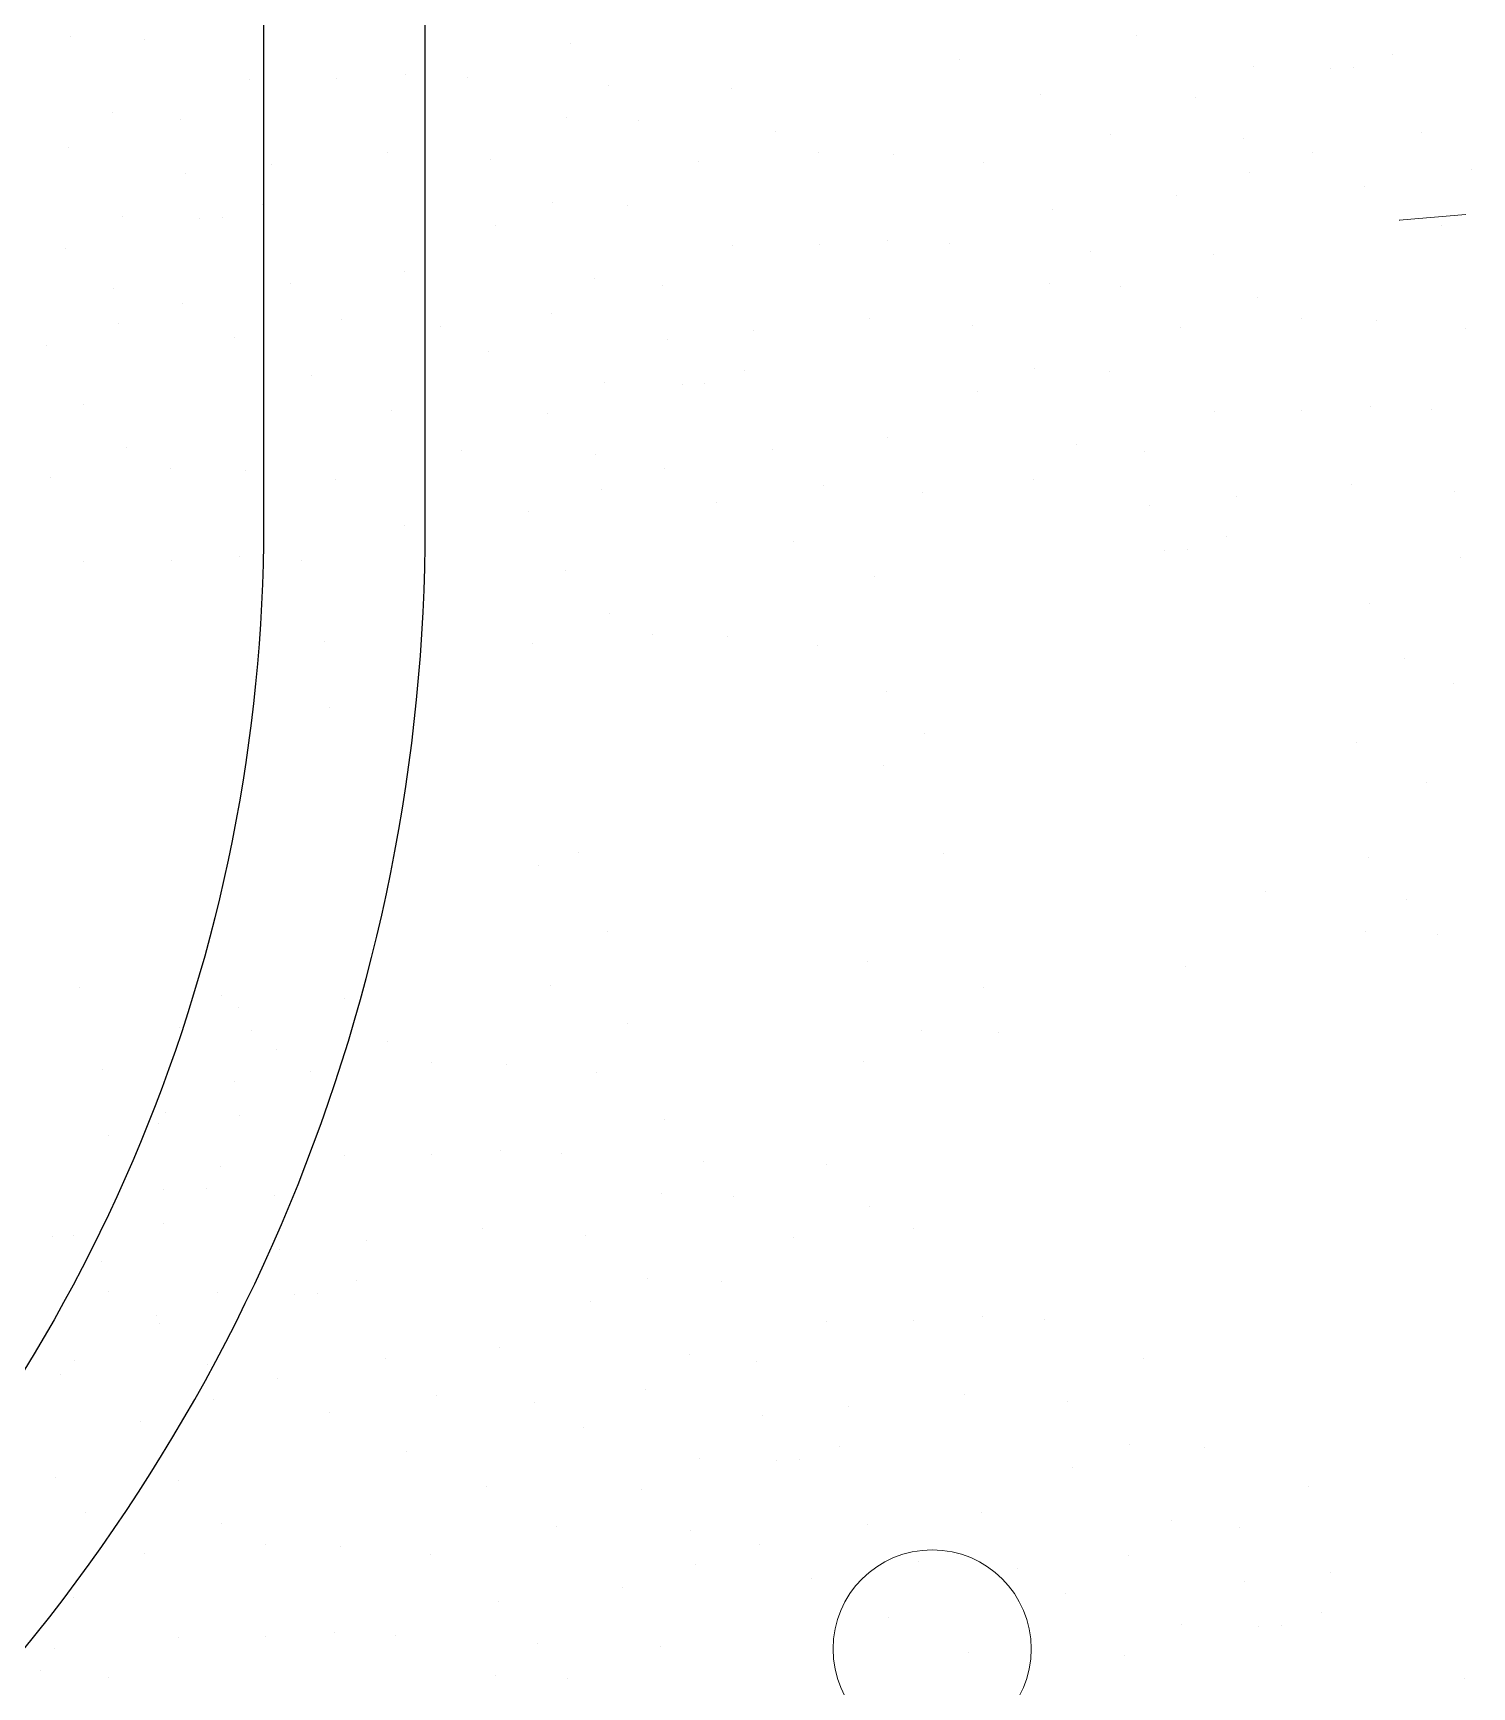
# Model space of a CAD drawing. Header units: metres. Extents: x 42 to 199, y -121 to 268.
# Drawn here: x 89.314 to 90.204, y -52.176 to -51.153 of the extents above; entities that cross this region are included whole.
import ezdxf

# ---------------------------------------------------------------- set-up
doc = ezdxf.new("R2010")
doc.units = ezdxf.units.M
doc.header["$LTSCALE"] = 0.3
doc.layers.get('0').update_dxf_attribs({"color": 8})
doc.layers.add('A-ELEVATION 3', color=8, linetype='Continuous')
doc.layers.add('A-LANDSCAPE', color=8, linetype='Continuous', lineweight=5)
doc.layers.add('DA HOUSE ARCH LAYOUT', color=8, linetype='Continuous', lineweight=9)

# ---------------------------------------------------------------- blocks, each defined once
blk = doc.blocks.new('02PTRX29')
at = {"color": 8, "linetype": 'Continuous', "transparency": 33554572}
for p, q in [((0.13701, -0.3713), (0.15579, -0.37294)), ((0.15579, -0.37294), (0.1556, -0.37294))]:
    blk.add_line(p, q, dxfattribs=at)
blk = doc.blocks.new('MUSTER_0')
at = {"color": 8, "linetype": 'Continuous', "transparency": 33554585}
for p, q in [((3.7638, -1.6818), (3.7638, -1.6818)), ((3.7078, -1.8393), (3.7078, -1.8393)), ((3.7478, -1.8353), (3.7478, -1.8353)), ((3.7723, -1.8678), (3.7723, -1.8678)), ((3.6353, -1.8868), (3.6353, -1.8868)), ((3.7803, -1.8888), (3.7803, -1.8888)), ((3.7433, -1.9168), (3.7433, -1.9168)), ((3.6948, -1.9388), (3.6948, -1.9388)), ((3.8033, -1.9608), (3.8033, -1.9608)), ((3.6318, -1.9968), (3.6318, -1.9968)), ((3.7103, -2.0038), (3.7103, -2.0038)), ((3.8508, -2.0043), (3.8508, -2.0043)), ((3.7563, -2.0328), (3.7563, -2.0328)), ((3.6528, -2.0668), (3.6528, -2.0668)), ((3.5693, -2.0808), (3.5693, -2.0808)), ((3.8118, -2.0783), (3.8118, -2.0783)), ((3.6923, -2.1123), (3.6923, -2.1123)), ((3.6328, -2.1383), (3.6328, -2.1383)), ((3.8043, -2.1313), (3.8043, -2.1313)), ((3.8973, -2.1493), (3.8973, -2.1493)), ((3.5648, -2.1858), (3.5648, -2.1858)), ((3.7638, -2.1818), (3.7638, -2.1818)), ((3.6598, -2.2358), (3.6598, -2.2358)), ((3.8288, -2.2253), (3.8288, -2.2253)), ((3.8903, -2.2353), (3.8903, -2.2353)), ((3.5813, -2.2438), (3.5813, -2.2438)), ((3.8113, -2.2838), (3.8113, -2.2838)), ((3.6068, -2.3063), (3.6068, -2.3063)), ((3.8793, -2.3188), (3.8793, -2.3188)), ((3.7478, -2.3353), (3.7478, -2.3353)), ((3.5218, -2.3358), (3.5218, -2.3358)), ((3.7078, -2.3393), (3.7078, -2.3393)), ((3.7723, -2.3678), (3.7723, -2.3678)), ((3.5158, -2.3833), (3.5158, -2.3833)), ((3.8643, -2.3778), (3.8643, -2.3778)), ((3.6353, -2.3868), (3.6353, -2.3868)), ((3.7803, -2.3888), (3.7803, -2.3888)), ((3.7433, -2.4168), (3.7433, -2.4168)), ((3.9033, -2.4303), (3.9033, -2.4303)), ((3.4903, -2.4373), (3.4903, -2.4373)), ((3.5683, -2.4448), (3.5683, -2.4448)), ((3.6948, -2.4388), (3.6948, -2.4388)), ((3.8728, -2.4468), (3.8728, -2.4468)), ((3.9903, -2.4373), (3.9903, -2.4373)), ((3.8033, -2.4608), (3.8033, -2.4608)), ((3.6318, -2.4968), (3.6318, -2.4968)), ((3.9473, -2.4908), (3.9473, -2.4908)), ((3.5493, -2.5133), (3.5493, -2.5133)), ((3.7103, -2.5038), (3.7103, -2.5038)), ((3.8508, -2.5043), (3.8508, -2.5043)), ((4.0493, -2.5133), (4.0493, -2.5133)), ((4.5493, -2.5133), (4.5493, -2.5133)), ((3.7563, -2.5328), (3.7563, -2.5328)), ((3.5268, -2.5523), (3.5268, -2.5523)), ((4.0268, -2.5523), (4.0268, -2.5523)), ((4.5268, -2.5523), (4.5268, -2.5523)), ((3.6528, -2.5668), (3.6528, -2.5668)), ((3.8118, -2.5783), (3.8118, -2.5783)), ((3.9118, -2.5718), (3.9118, -2.5718)), ((4.3118, -2.5783), (4.3118, -2.5783)), ((4.4118, -2.5718), (4.4118, -2.5718)), ((3.5693, -2.5808), (3.5693, -2.5808)), ((4.0693, -2.5808), (4.0693, -2.5808)), ((4.5693, -2.5808), (4.5693, -2.5808)), ((3.4998, -2.6013), (3.4998, -2.6013)), ((3.9998, -2.6013), (3.9998, -2.6013)), ((4.4998, -2.6013), (4.4998, -2.6013)), ((3.6923, -2.6123), (3.6923, -2.6123)), ((4.1923, -2.6123), (4.1923, -2.6123)), ((3.6328, -2.6383), (3.6328, -2.6383)), ((3.8043, -2.6313), (3.8043, -2.6313)), ((4.1328, -2.6383), (4.1328, -2.6383)), ((4.3043, -2.6313), (4.3043, -2.6313)), ((3.8973, -2.6493), (3.8973, -2.6493)), ((4.3973, -2.6493), (4.3973, -2.6493)), ((3.4788, -2.6798), (3.4788, -2.6798)), ((3.5648, -2.6858), (3.5648, -2.6858)), ((3.7638, -2.6818), (3.7638, -2.6818)), ((3.9788, -2.6798), (3.9788, -2.6798)), ((4.0648, -2.6858), (4.0648, -2.6858)), ((4.2638, -2.6818), (4.2638, -2.6818)), ((4.5648, -2.6858), (4.5648, -2.6858)), ((3.6598, -2.7358), (3.6598, -2.7358)), ((3.8288, -2.7253), (3.8288, -2.7253)), ((3.8903, -2.7353), (3.8903, -2.7353)), ((4.1598, -2.7358), (4.1598, -2.7358)), ((4.6598, -2.7358), (4.6598, -2.7358)), ((3.5813, -2.7438), (3.5813, -2.7438)), ((4.0813, -2.7438), (4.0813, -2.7438)), ((3.4993, -2.7658), (3.4993, -2.7658)), ((3.9993, -2.7658), (3.9993, -2.7658)), ((3.8113, -2.7838), (3.8113, -2.7838)), ((3.6068, -2.8063), (3.6068, -2.8063)), ((3.8793, -2.8188), (3.8793, -2.8188)), ((4.1068, -2.8063), (4.1068, -2.8063)), ((3.5218, -2.8358), (3.5218, -2.8358)), ((3.7478, -2.8353), (3.7478, -2.8353)), ((4.0218, -2.8358), (4.0218, -2.8358)), ((4.2478, -2.8353), (4.2478, -2.8353)), ((3.7078, -2.8393), (3.7078, -2.8393)), ((4.2078, -2.8393), (4.2078, -2.8393)), ((3.7723, -2.8678), (3.7723, -2.8678)), ((4.2723, -2.8678), (4.2723, -2.8678)), ((3.5158, -2.8833), (3.5158, -2.8833)), ((3.6353, -2.8868), (3.6353, -2.8868)), ((3.8643, -2.8778), (3.8643, -2.8778)), ((4.0158, -2.8833), (4.0158, -2.8833)), ((4.1353, -2.8868), (4.1353, -2.8868)), ((3.7803, -2.8888), (3.7803, -2.8888)), ((4.2803, -2.8888), (4.2803, -2.8888)), ((4.7803, -2.8888), (4.7803, -2.8888)), ((3.7433, -2.9168), (3.7433, -2.9168)), ((4.2433, -2.9168), (4.2433, -2.9168)), ((4.7433, -2.9168), (4.7433, -2.9168)), ((3.9033, -2.9303), (3.9033, -2.9303)), ((3.4903, -2.9373), (3.4903, -2.9373)), ((3.5683, -2.9448), (3.5683, -2.9448)), ((3.6948, -2.9388), (3.6948, -2.9388)), ((3.8728, -2.9468), (3.8728, -2.9468)), ((3.9903, -2.9373), (3.9903, -2.9373)), ((4.0683, -2.9448), (4.0683, -2.9448)), ((4.1948, -2.9388), (4.1948, -2.9388)), ((3.8033, -2.9608), (3.8033, -2.9608)), ((4.8033, -2.9608), (4.8033, -2.9608)), ((3.6318, -2.9968), (3.6318, -2.9968)), ((3.9473, -2.9908), (3.9473, -2.9908)), ((4.1318, -2.9968), (4.1318, -2.9968)), ((4.6318, -2.9968), (4.6318, -2.9968)), ((3.5493, -3.0133), (3.5493, -3.0133)), ((3.7103, -3.0038), (3.7103, -3.0038)), ((3.8508, -3.0043), (3.8508, -3.0043)), ((4.0493, -3.0133), (4.0493, -3.0133)), ((4.2103, -3.0038), (4.2103, -3.0038)), ((4.8508, -3.0043), (4.8508, -3.0043)), ((3.7563, -3.0328), (3.7563, -3.0328)), ((4.2563, -3.0328), (4.2563, -3.0328)), ((4.7563, -3.0328), (4.7563, -3.0328)), ((3.5268, -3.0523), (3.5268, -3.0523)), ((4.0268, -3.0523), (4.0268, -3.0523)), ((4.5268, -3.0523), (4.5268, -3.0523)), ((3.5693, -3.0808), (3.5693, -3.0808)), ((3.6528, -3.0668), (3.6528, -3.0668)), ((3.8118, -3.0783), (3.8118, -3.0783)), ((3.9118, -3.0718), (3.9118, -3.0718)), ((4.0693, -3.0808), (4.0693, -3.0808)), ((4.1528, -3.0668), (4.1528, -3.0668)), ((4.5693, -3.0808), (4.5693, -3.0808)), ((3.6923, -3.1123), (3.6923, -3.1123)), ((3.9998, -3.1013), (3.9998, -3.1013)), ((4.1923, -3.1123), (4.1923, -3.1123)), ((4.4998, -3.1013), (4.4998, -3.1013)), ((3.6328, -3.1383), (3.6328, -3.1383)), ((3.8043, -3.1313), (3.8043, -3.1313)), ((4.1328, -3.1383), (4.1328, -3.1383)), ((4.3043, -3.1313), (4.3043, -3.1313)), ((3.8973, -3.1493), (3.8973, -3.1493)), ((4.3973, -3.1493), (4.3973, -3.1493)), ((3.5648, -3.1858), (3.5648, -3.1858)), ((3.9788, -3.1798), (3.9788, -3.1798)), ((4.0648, -3.1858), (4.0648, -3.1858)), ((4.2638, -3.1818), (4.2638, -3.1818)), ((4.4788, -3.1798), (4.4788, -3.1798)), ((4.3288, -3.2253), (4.3288, -3.2253)), ((3.8903, -3.2353), (3.8903, -3.2353)), ((4.0813, -3.2438), (4.0813, -3.2438)), ((4.1598, -3.2358), (4.1598, -3.2358)), ((4.3903, -3.2353), (4.3903, -3.2353)), ((4.8903, -3.2353), (4.8903, -3.2353)), ((3.9993, -3.2658), (3.9993, -3.2658)), ((4.4993, -3.2658), (4.4993, -3.2658)), ((4.3113, -3.2838), (4.3113, -3.2838)), ((4.8113, -3.2838), (4.8113, -3.2838)), ((4.1068, -3.3063), (4.1068, -3.3063)), ((4.3793, -3.3188), (4.3793, -3.3188)), ((4.8793, -3.3188), (4.8793, -3.3188)), ((4.0218, -3.3358), (4.0218, -3.3358)), ((4.2078, -3.3393), (4.2078, -3.3393)), ((4.2478, -3.3353), (4.2478, -3.3353)), ((4.5218, -3.3358), (4.5218, -3.3358)), ((4.7478, -3.3353), (4.7478, -3.3353)), ((4.2723, -3.3678), (4.2723, -3.3678)), ((4.7723, -3.3678), (4.7723, -3.3678)), ((4.0158, -3.3833), (4.0158, -3.3833)), ((4.1353, -3.3868), (4.1353, -3.3868)), ((4.2803, -3.3888), (4.2803, -3.3888)), ((4.3643, -3.3778), (4.3643, -3.3778)), ((4.5158, -3.3833), (4.5158, -3.3833)), ((4.2433, -3.4168), (4.2433, -3.4168)), ((3.9903, -3.4373), (3.9903, -3.4373)), ((4.4033, -3.4303), (4.4033, -3.4303)), ((4.4903, -3.4373), (4.4903, -3.4373)), ((4.0683, -3.4448), (4.0683, -3.4448)), ((4.1948, -3.4388), (4.1948, -3.4388)), ((4.3728, -3.4468), (4.3728, -3.4468)), ((4.5683, -3.4448), (4.5683, -3.4448)), ((4.3033, -3.4608), (4.3033, -3.4608)), ((4.1318, -3.4968), (4.1318, -3.4968)), ((4.4473, -3.4908), (4.4473, -3.4908)), ((4.0493, -3.5133), (4.0493, -3.5133)), ((4.2103, -3.5038), (4.2103, -3.5038)), ((4.3508, -3.5043), (4.3508, -3.5043)), ((4.2563, -3.5328), (4.2563, -3.5328)), ((4.0268, -3.5523), (4.0268, -3.5523)), ((5.0268, -3.5523), (5.0268, -3.5523)), ((4.1528, -3.5668), (4.1528, -3.5668)), ((5.1528, -3.5668), (5.1528, -3.5668)), ((5.6528, -3.5668), (5.6528, -3.5668)), ((4.0693, -3.5808), (4.0693, -3.5808)), ((4.3118, -3.5783), (4.3118, -3.5783)), ((4.4118, -3.5718), (4.4118, -3.5718)), ((5.0693, -3.5808), (5.0693, -3.5808)), ((5.3118, -3.5783), (5.3118, -3.5783)), ((3.9998, -3.6013), (3.9998, -3.6013)), ((4.1923, -3.6123), (4.1923, -3.6123)), ((4.4998, -3.6013), (4.4998, -3.6013)), ((4.6923, -3.6123), (4.6923, -3.6123)), ((4.9998, -3.6013), (4.9998, -3.6013)), ((5.1923, -3.6123), (5.1923, -3.6123)), ((4.3043, -3.6313), (4.3043, -3.6313)), ((5.3043, -3.6313), (5.3043, -3.6313)), ((4.1328, -3.6383), (4.1328, -3.6383)), ((4.3973, -3.6493), (4.3973, -3.6493)), ((4.6328, -3.6383), (4.6328, -3.6383)), ((5.1328, -3.6383), (5.1328, -3.6383)), ((5.3973, -3.6493), (5.3973, -3.6493)), ((4.2638, -3.6818), (4.2638, -3.6818)), ((4.4788, -3.6798), (4.4788, -3.6798)), ((5.2638, -3.6818), (5.2638, -3.6818)), ((4.0648, -3.6858), (4.0648, -3.6858)), ((4.5648, -3.6858), (4.5648, -3.6858)), ((4.3288, -3.7253), (4.3288, -3.7253)), ((4.0813, -3.7438), (4.0813, -3.7438)), ((4.1598, -3.7358), (4.1598, -3.7358)), ((4.3903, -3.7353), (4.3903, -3.7353)), ((4.5813, -3.7438), (4.5813, -3.7438)), ((4.4993, -3.7658), (4.4993, -3.7658)), ((4.3113, -3.7838), (4.3113, -3.7838)), ((4.1068, -3.8063), (4.1068, -3.8063)), ((4.6068, -3.8063), (4.6068, -3.8063)), ((4.3793, -3.8188), (4.3793, -3.8188)), ((4.2078, -3.8393), (4.2078, -3.8393)), ((4.2478, -3.8353), (4.2478, -3.8353)), ((4.5218, -3.8358), (4.5218, -3.8358)), ((4.2723, -3.8678), (4.2723, -3.8678)), ((4.1353, -3.8868), (4.1353, -3.8868)), ((4.2803, -3.8888), (4.2803, -3.8888)), ((4.3643, -3.8778), (4.3643, -3.8778)), ((4.5158, -3.8833), (4.5158, -3.8833)), ((4.6353, -3.8868), (4.6353, -3.8868)), ((4.2433, -3.9168), (4.2433, -3.9168)), ((4.1948, -3.9388), (4.1948, -3.9388)), ((4.4033, -3.9303), (4.4033, -3.9303)), ((4.4903, -3.9373), (4.4903, -3.9373)), ((4.3728, -3.9468), (4.3728, -3.9468)), ((4.5683, -3.9448), (4.5683, -3.9448)), ((4.3033, -3.9608), (4.3033, -3.9608)), ((4.1318, -3.9968), (4.1318, -3.9968)), ((4.2103, -4.0038), (4.2103, -4.0038)), ((4.3508, -4.0043), (4.3508, -4.0043)), ((4.4473, -3.9908), (4.4473, -3.9908)), ((4.2563, -4.0328), (4.2563, -4.0328)), ((4.1528, -4.0668), (4.1528, -4.0668))]:
    blk.add_line(p, q, dxfattribs=at)
blk.add_circle((5.3733, -2.7532), 0.0972, dxfattribs=at)
blk = doc.blocks.new('DA HOUSE ARCH LAYOUT')
at = {"layer": 'A-ELEVATION 3', "color": 8}
blk.add_lwpolyline([(9.38, 9.135), (9.3798, 7.53), (9.4798, 7.53), (9.4798, 9.2267), (-6.6029, 10.6202, 0.439941), (-7.6898, 9.6239), (-7.6898, 9.1712, -0.414214), (-8.6898, 8.1712), (-10.1698, 8.1712), (-10.1698, 8.0712), (-8.6898, 8.0712, 0.414214), (-7.5898, 9.1712), (-7.5898, 9.6239, -0.439941), (-6.6116, 10.5205)], format="xyb", close=True, dxfattribs=at)
at = {"layer": 'A-LANDSCAPE', "color": 8, "lineweight": 35, "transparency": 33554457}
for name, p, xscale, yscale, zscale, rotation in [('02PTRX29', (-6.6444, 10.1806), -2.203045860934945, 2.203045860934944, 2.203045860934944, 359.9999999999996), ('MUSTER_0', (-4.5315, 11.1145), 0.6306893141900022, 0.6306893141900022, 0.6306893141900022, 251.0061319040827), ('MUSTER_0', (-5.1719, 10.3561), 0.6306893141900022, 0.6306893141900022, 0.6306893141900022, 251.0061319040827)]:
    blk.add_blockref(name, p, dxfattribs=dict(at, xscale=xscale, yscale=yscale, zscale=zscale, rotation=rotation))

msp = doc.modelspace()

# ---------------------------------------------------------------- block references
at = {"layer": 'DA HOUSE ARCH LAYOUT'}
msp.add_blockref('DA HOUSE ARCH LAYOUT', (97.1462, -60.628), dxfattribs=at)

doc.saveas('drawing.dxf')
